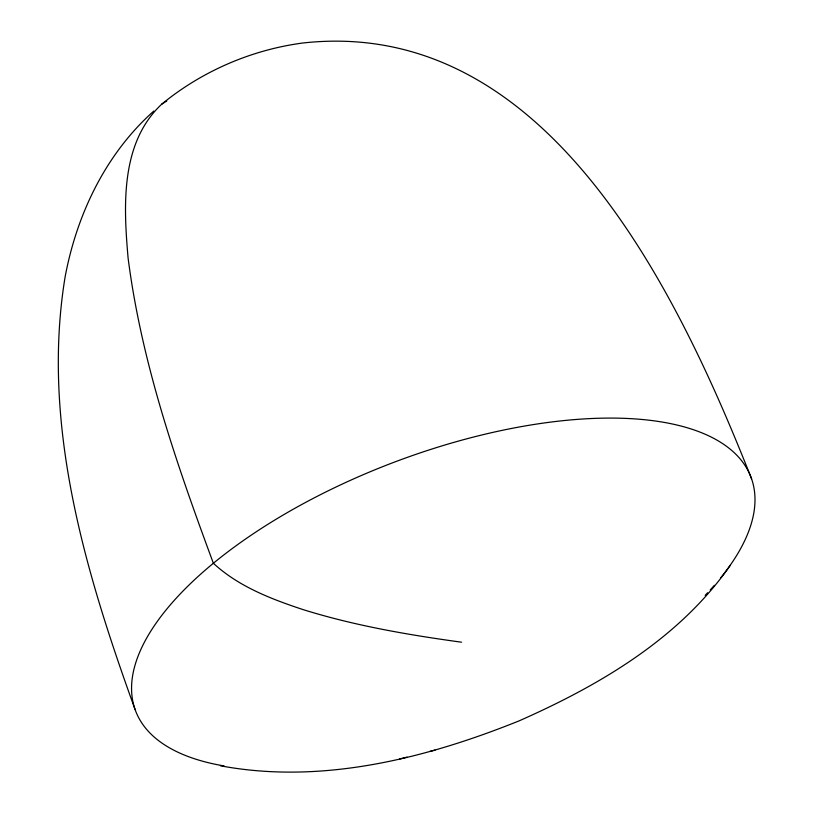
<?xml version="1.0" encoding="UTF-8"?>
<svg xmlns="http://www.w3.org/2000/svg" width="813" height="813" viewBox="0 0 813 813"><rect width="100%" height="100%" fill="white"/><g stroke="black" fill="none" stroke-linecap="round" stroke-linejoin="round"><path stroke-width="1.22" d="M730.155 565.482C679.16 638.774 599.232 685.44 519.07 720.887C425.362 758.57 321.45 784.748 220.374 765.775M751.608 478.918C677.351 291.105 546.875 15.945 302.771 43.008C251.308 49.847 201.878 71.249 161.726 104.166C120.212 143.037 123.576 205.953 128.078 257.924C141.553 363.218 176.685 464.162 213.372 563.267C238.402 586.447 271.014 598.978 302.903 609.547C354.559 625.675 408.065 634.862 461.581 642.209M153.86 111.025C105.802 153.637 76.788 214.368 65.121 276.877C40.904 423.99 85.365 571.996 134.938 709.109M161.726 104.166L166.777 100.954M399.711 758.956L407.049 757.127M429.975 751.405L435.026 750.145M224.083 765.927A329.143 140.659 -20.8 0 1 200.435 574.364A329.143 140.659 -20.8 0 1 612.921 418.095A329.143 140.659 -20.8 0 1 720.725 577.779M714.363 585.319A329.143 140.659 -20.8 0 1 710.237 589.933M707.635 592.738A329.143 140.659 -20.8 0 1 705.186 595.319"/></g></svg>
